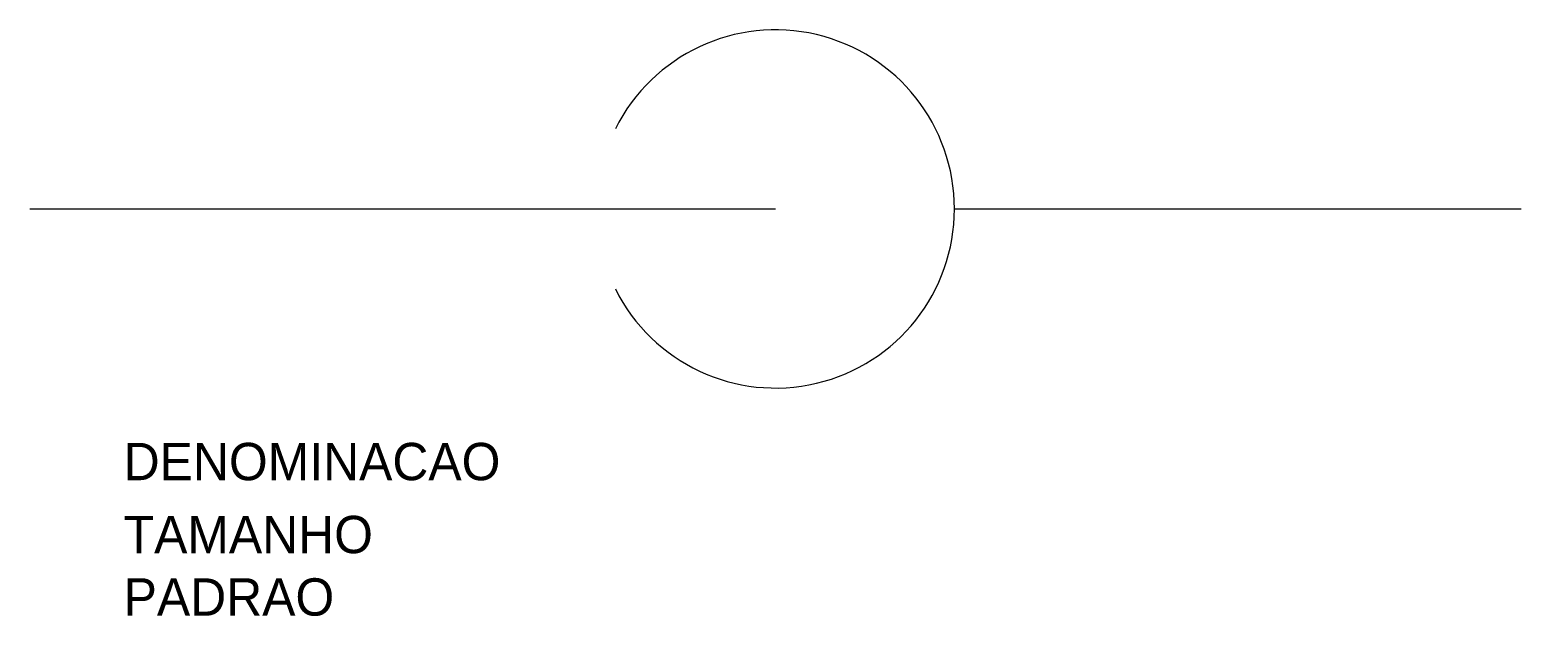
# Model space of a CAD drawing. Extents: x 101 to 301, y 148 to 227.
import ezdxf

# ---------------------------------------------------------------- set-up
doc = ezdxf.new("R2010")
doc.units = 0
doc.layers.add('TUPY', color=3, linetype='CONTINUOUS')

msp = doc.modelspace()

# ---------------------------------------------------------------- linework, layer by layer
at = {"layer": 'TUPY', "color": 0}
for p, q in [((100.76, 202.91), (200.76, 202.91)), ((224.76, 202.91), (300.76, 202.91))]:
    msp.add_line(p, q, dxfattribs=at)
msp.add_arc((200.76, 202.91), 24, 206.5335, 153.4665, dxfattribs=at)

# ---------------------------------------------------------------- texts
at = {"layer": 'TUPY', "color": 0, "flags": 1}
for tag, p, s in [('DENOMINACAO', (113.35, 166.56), 'TUBULACAO VARIANDO DE NIVEL'), ('TAMANHO', (113.35, 156.78), ''), ('PADRAO', (113.35, 148.41), '')]:
    msp.add_attdef(tag, p, s, height=5, dxfattribs=at)

doc.saveas('drawing.dxf')
